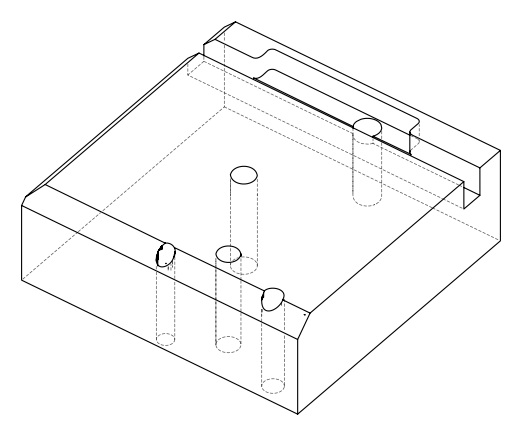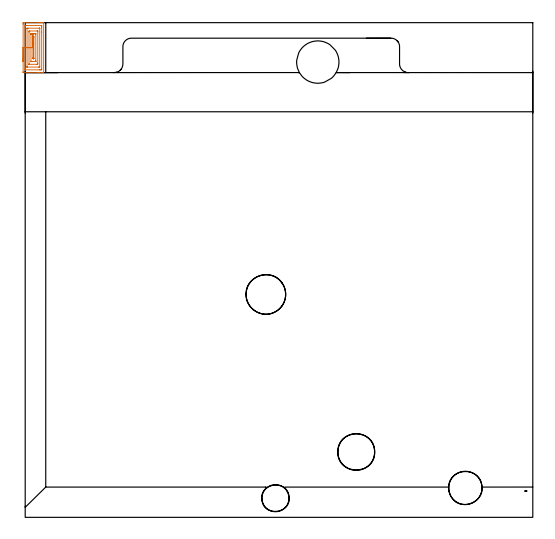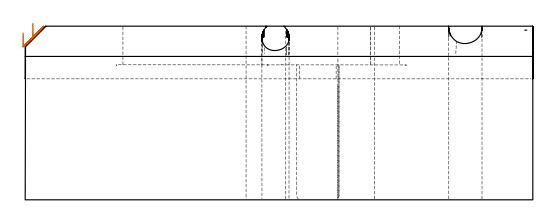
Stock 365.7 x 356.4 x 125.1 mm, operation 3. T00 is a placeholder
(PLAN: 25 operations, 19 tool changes, 104.3 min)
(1 AREA_MILL | FG_CHAMFER_SURFACE | UGT0205_001 | 13.55 min | 32578 mm3)
(2 AREA_MILL_1 | FG_CHAMFER_SURFACE_1 | UGT0205_001 | 22.74 min | 85023 mm3)
(3 AREA_MILL_2 | FG_CHAMFER_SURFACE_2 | UGT0205_001 | 1.94 min | 4730 mm3)
(4 MILL_OPEN_POCKET | POCKET_OPEN | NXT0201_011 | Follow Part, ap 3, ae 75% | 49.76 min | 474848 mm3)
(5 MILL_RECTANGULAR_SLOT | SLOT_RECTANGULAR | NXT0201_012 | Follow Part, ap 4, ae 75% | 5.48 min | 106040 mm3)
(6 MILL_THROUGH_HOLE_FROM_SOLID_MATERIAL | STEP1HOLE_4 | NXT0201_007 | Circular | 4.36 min | 66521 mm3)
(7 SPOT_DRILL | STEP1HOLE | NXT0321_9005460120000 | 0.05 min | 0 mm3)
(8 SPOT_DRILL_1 | STEP1HOLE_1 | NXT0321_9005460120000 | 0.05 min | 0 mm3)
(9 SPOT_DRILL_2 | STEP1HOLE_2 | NXT0321_9005460120000 | 0.05 min | 0 mm3)
(10 SPOT_DRILL_3 | STEP1HOLE_3 | NXT0321_9005460120000 | 0.05 min | 0 mm3)
(11 DRILL_BLIND_HOLE_INTO_CENTER | STEP1HOLE | UGT0301_185 | 0.05 min | 0 mm3)
(12 GUN_DRILL_THROUGH_HOLE | STEP1HOLE | UGT0307_002 | 0.58 min | 2530 mm3)
(13 SPADE_DRILL_TO_ENLARGE_THROUGH_HOLE | STEP1HOLE | UGT0306_006 | 0.53 min | 15616 mm3)
(14 DRILL_TO_ENLARGE_THROUGH_HOLE | STEP1HOLE | UGT0301_392 | 0.55 min | 43660 mm3)
(15 DRILL_BLIND_HOLE_INTO_CENTER_1 | STEP1HOLE_1 | UGT0301_185 | 0.05 min | 0 mm3)
(16 GUN_DRILL_THROUGH_HOLE_1 | STEP1HOLE_1 | UGT0307_002 | 0.57 min | 2720 mm3)
(17 SPADE_DRILL_TO_ENLARGE_THROUGH_HOLE_1 | STEP1HOLE_1 | UGT0306_006 | 0.53 min | 15616 mm3)
(18 DRILL_TO_ENLARGE_THROUGH_HOLE_1 | STEP1HOLE_1 | UGT0301_057 | 0.54 min | 25622 mm3)
(19 DRILL_BLIND_HOLE_INTO_CENTER_2 | STEP1HOLE_2 | UGT0301_185 | 0.05 min | 0 mm3)
(20 GUN_DRILL_THROUGH_HOLE_2 | STEP1HOLE_2 | UGT0307_002 | 0.58 min | 2725 mm3)
(21 SPADE_DRILL_TO_ENLARGE_THROUGH_HOLE_2 | STEP1HOLE_2 | UGT0306_006 | 0.53 min | 15565 mm3)
(22 DRILL_TO_ENLARGE_THROUGH_HOLE_2 | STEP1HOLE_2 | UGT0301_388 | 0.55 min | 35293 mm3)
(23 DRILL_BLIND_HOLE_INTO_CENTER_3 | STEP1HOLE_3 | UGT0301_185 | 0.05 min | 0 mm3)
(24 GUN_DRILL_THROUGH_HOLE_3 | STEP1HOLE_3 | UGT0307_002 | 0.61 min | 2734 mm3)
(25 SPADE_DRILL_TO_ENLARGE_THROUGH_HOLE_3 | STEP1HOLE_3 | UGT0306_010 | 0.53 min | 26276 mm3)
(TOOL UGT0205_001 | Chamfer Mill 20 x 3 x 45 deg. | D20 FL50 Z2)
(TOOL NXT0201_011 | ENDMILL 12mm [2P460-1200-NA 1630] | D12 FL38 Z6)
(TOOL NXT0201_012 | ENDMILL 16mm [2P460-1600-NA 1630] | D16 FL38 Z6)
(TOOL NXT0201_007 | ENDMILL 25mm [R216.25-25050GCK54P 1620] | D25 R3 FL54 Z5)
(TOOL NXT0321_9005460120000 | NC Spot Drill, 142deg, 12mm, Carbide, Uncoated | D12 PA142 FL30 Z2)
(TOOL UGT0301_185 | Twist Drill 6.3 mm | D6.3 PA118 FL61 Z2)
(TOOL UGT0307_002 | Gun Drill 6 mm | D6 PA130 FL24 Z1)
(TOOL UGT0306_006 | Spade Drill 15.5mm | D15.5 PA132 FL10 Z2)
(TOOL UGT0301_392 | Twist Drill 28.5 mm | D28.5 PA118 FL165 Z2)
(TOOL UGT0301_057 | Twist Drill 24 mm | D24 PA118 FL160 Z2)
(TOOL UGT0301_388 | Twist Drill 26.5 mm | D26.5 PA118 FL165 Z2)
(TOOL UGT0306_010 | Spade Drill 19.5mm | D19.5 PA132 FL10 Z2)
(OP 3 AREA_MILL_2)
G17 G21 G94 G90
T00 M6
G54
G17 G0 G90 X-1.5 Y328.4 S1061 M3
G43 Z135.1 H0
Z120.3
G94 G1 Y328.438 Z119.428 F250.
Y328.552 Z118.563
Y328.741 Z117.712
Y329.003 Z116.88
Y329.337 Z116.074
Y329.74 Z115.3
Y330.208 Z114.564
Y330.74 Z113.872
Y331.329 Z113.229
Y331.972 Z112.64
Y332.664 Z112.108
Y333.4 Z111.64
Y334.174 Z111.237
Y334.98 Z110.903
Y335.812 Z110.641
Y336.664 Z110.452
Y337.528 Z110.338
Y338.4 Z110.3
Y355.299
X-1.499 Y355.798 Z110.301
X-1.496 Y356.187 Z110.302
X-1.492 Y356.39 Z110.305
X-1.114 Y356.4 Z110.683
X9.407 Z121.202
X10.854 Z122.651
X12.037 Z123.832
X12.65 Z124.449
X13.031 Z124.83
X13.167 Y356.397 Z124.96
X13.298 Y356.39 Z125.089
X13.3 Y356.244 Z125.1
Y320.556
X13.298 Y320.41 Z125.089
X13.167 Y320.403 Z124.96
X13.03 Y320.4 Z124.829
X12.65 Z124.449
X12.037 Z123.832
X9.977 Z121.775
X9.407 Z121.202
X8.816 Z120.611
X-1.114 Z110.683
X-1.403 Y320.403 Z110.395
X-1.492 Y320.41 Z110.305
X-1.499 Y320.501 Z110.299
X-1.5 Y321.002 Z110.3
Y338.4
X-0.086 Z111.714
X-0.085 Y353.858 Z111.715
X-0.084 Y354.014 Z111.716
X-0.079 Y354.373 Z111.721
X0.268 Y354.392 Z112.068
X0.639 Y354.397 Z112.439
X1.137 Y354.4 Z112.937
X1.516 Z113.316
X11.658 Z123.458
X11.821 Y354.397 Z123.621
X11.849 Y354.395 Z123.649
X11.873 Y354.391 Z123.673
X11.879 Y354.358 Z123.679
X11.883 Y354.17 Z123.683
X11.885 Y354.014 Z123.685
X11.886 Y353.276 Z123.686
Y349.576
X11.885 Y322.942 Z123.685
X11.884 Y322.786 Z123.684
X11.879 Y322.427 Z123.679
X11.532 Y322.408 Z123.332
X11.161 Y322.403 Z122.961
X10.663 Y322.4 Z122.463
X10.284 Z122.084
X0.142 Z111.942
X-0.021 Y322.403 Z111.779
X-0.049 Y322.405 Z111.751
X-0.073 Y322.409 Z111.727
X-0.079 Y322.442 Z111.721
X-0.083 Y322.63 Z111.717
X-0.085 Y322.786 Z111.715
X-0.086 Y323.524 Z111.714
Y327.243
Y338.4
X1.328 Z113.128
X1.329 Y352.229 Z113.129
X1.33 Y352.325 Z113.13
X1.333 Y352.371 Z113.133
X1.335 Y352.388 Z113.135
X1.355 Y352.393 Z113.155
X1.516 Y352.397 Z113.316
X2.225 Y352.4 Z114.025
X10.116 Y352.399 Z121.916
X10.284 Y352.397 Z122.084
X10.451 Y352.39 Z122.251
X10.465 Y352.388 Z122.265
X10.467 Y352.376 Z122.267
X10.47 Y352.344 Z122.27
X10.471 Y352.293 Z122.271
Y352.229
Y324.571
X10.47 Y324.475 Z122.27
X10.467 Y324.429 Z122.267
X10.465 Y324.413 Z122.265
X10.445 Y324.407 Z122.245
X10.284 Y324.403 Z122.084
X9.575 Y324.4 Z121.375
X1.684 Z113.484
X1.516 Y324.403 Z113.316
X1.349 Y324.41 Z113.149
X1.335 Y324.412 Z113.135
X1.333 Y324.424 Z113.133
X1.33 Y324.456 Z113.13
X1.329 Y324.507 Z113.129
X1.328 Y324.571 Z113.128
Y338.4
X2.743 Z114.543
Y349.553
X2.746 Y350.085 Z114.546
X2.75 Y350.267 Z114.55
X2.756 Y350.39 Z114.556
X3.314 Y350.4 Z115.114
X8.574 Z120.374
X8.945 Y350.395 Z120.745
X9.037 Y350.39 Z120.837
X9.051 Y350.387 Z120.851
X9.053 Y350.374 Z120.853
X9.056 Y350.343 Z120.856
X9.057 Y350.273 Z120.857
Y327.247
X9.054 Y326.715 Z120.854
X9.05 Y326.533 Z120.85
X9.044 Y326.41 Z120.844
X8.486 Y326.4 Z120.286
X3.226 Z115.026
X2.855 Y326.405 Z114.655
X2.763 Y326.41 Z114.563
X2.749 Y326.413 Z114.549
X2.747 Y326.426 Z114.547
X2.744 Y326.457 Z114.544
X2.743 Y326.527 Z114.543
Y338.4
X4.157 Z115.957
Y347.758
X4.158 Y348.209 Z115.958
X4.16 Y348.319 Z115.96
X4.163 Y348.373 Z115.963
X4.165 Y348.39 Z115.965
X4.196 Y348.392 Z115.996
X4.404 Y348.398 Z116.204
X6.777 Y348.4 Z118.577
X7.033 Z118.833
X7.51 Y348.395 Z119.31
X7.619 Y348.391 Z119.419
X7.637 Y348.389 Z119.437
X7.638 Y348.371 Z119.438
X7.641 Y348.318 Z119.441
X7.642 Y348.21 Z119.442
X7.643 Y329.042 Z119.443
X7.642 Y328.591 Z119.442
X7.64 Y328.481 Z119.44
X7.637 Y328.428 Z119.437
X7.635 Y328.41 Z119.435
X7.604 Y328.408 Z119.404
X7.396 Y328.402 Z119.196
X5.023 Y328.4 Z116.823
X4.767 Z116.567
X4.29 Y328.405 Z116.09
X4.181 Y328.409 Z115.981
X4.163 Y328.411 Z115.963
X4.161 Y328.429 Z115.961
X4.159 Y328.482 Z115.959
X4.158 Y328.59 Z115.958
X4.157 Y338.4 Z115.957
X5.571 Z117.371
Y345.984
X5.573 Y346.317 Z117.373
X5.575 Y346.365 Z117.375
X5.577 Y346.387 Z117.377
X5.594 Y346.39 Z117.394
X5.696 Y346.395 Z117.496
X5.9 Y346.398 Z117.7
X6.036 Y346.397 Z117.836
X6.145 Y346.394 Z117.945
X6.212 Y346.39 Z118.012
X6.222 Y346.317 Z118.022
X6.226 Y345.984 Z118.026
X6.228 Y345.65 Z118.028
X6.229 Y341.411 Z118.029
X6.228 Y330.816 Z118.028
X6.227 Y330.484 Z118.027
X6.225 Y330.435 Z118.025
X6.223 Y330.413 Z118.023
X6.206 Y330.41 Z118.006
X6.104 Y330.405 Z117.904
X5.9 Y330.402 Z117.7
X5.764 Y330.403 Z117.564
X5.655 Y330.406 Z117.455
X5.588 Y330.41 Z117.388
X5.578 Y330.483 Z117.378
X5.574 Y330.816 Z117.374
X5.572 Y331.15 Z117.372
X5.571 Y338.4 Z117.371
Y339.272 Z117.409
Y340.136 Z117.523
Y340.988 Z117.712
Y341.82 Z117.974
Y342.626 Z118.308
Y343.4 Z118.711
Y344.136 Z119.18
Y344.828 Z119.711
Y345.471 Z120.3
Y346.06 Z120.943
Y346.592 Z121.635
Y347.06 Z122.371
Y347.463 Z123.145
Y347.797 Z123.951
Y348.059 Z124.783
Y348.248 Z125.635
Y348.362 Z126.499
Y348.4 Z127.371
G0 Z135.1
M5
M2
